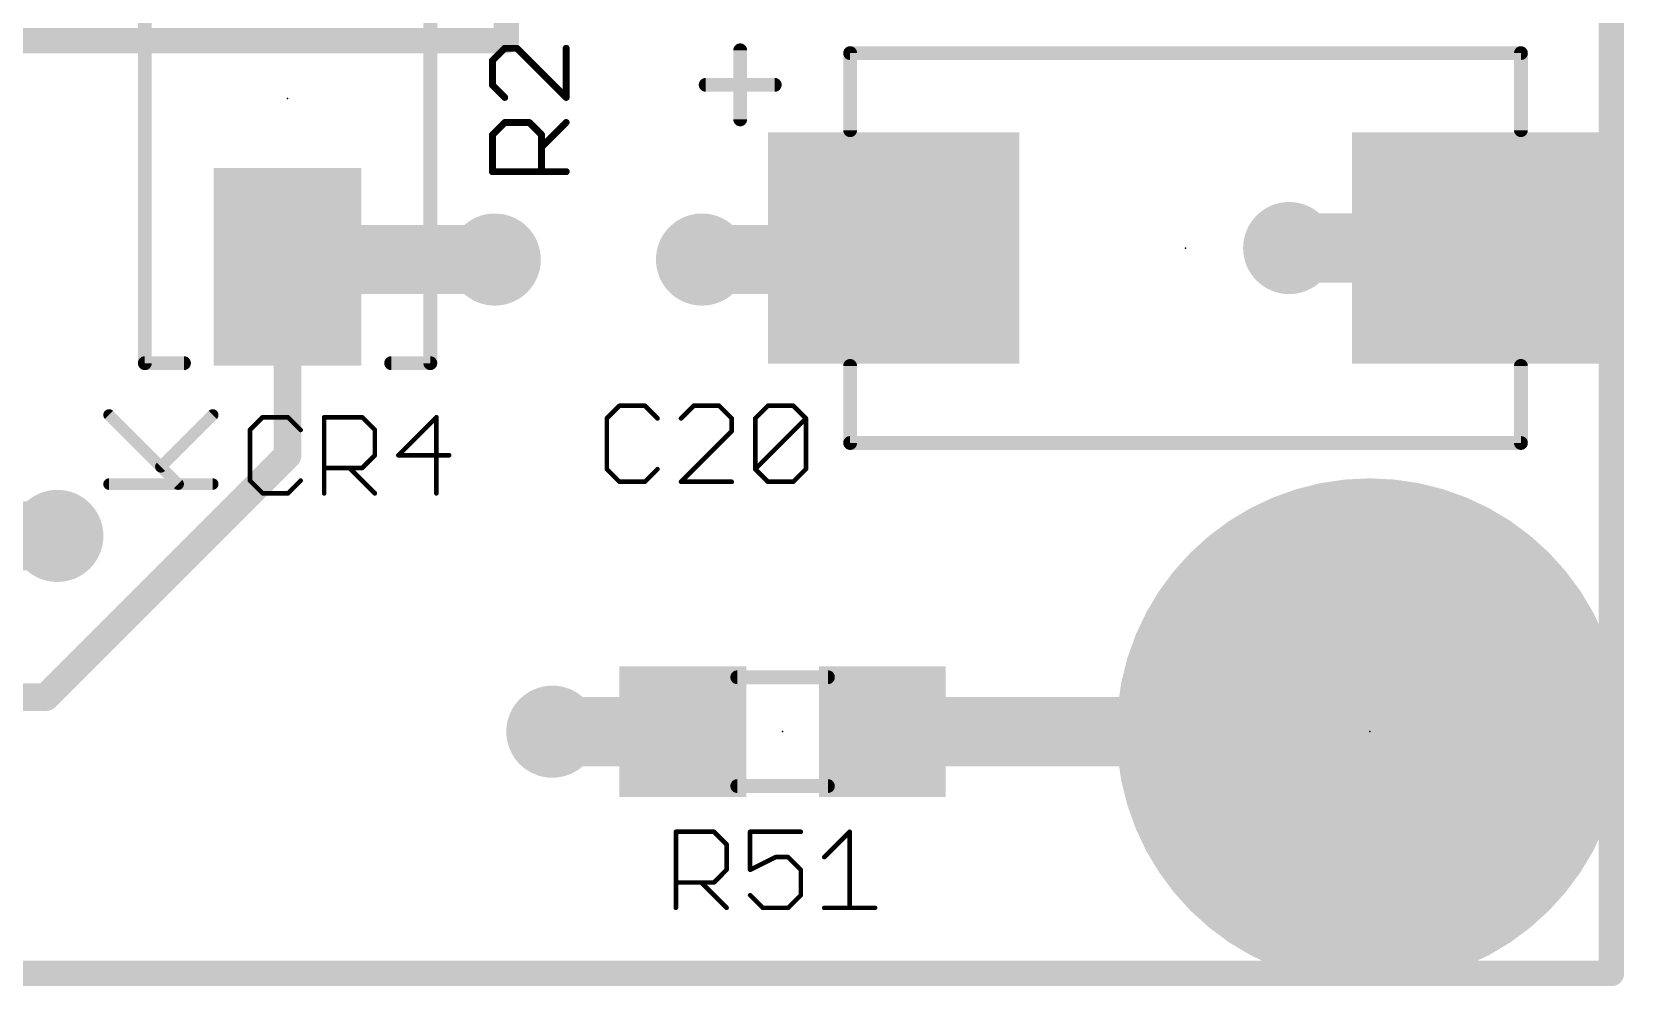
# Model space of a CAD drawing. Extents: x -19 to 124, y 0 to 88.
# Drawn here: x 83.67 to 101.23, y 32.12 to 42.64 of the extents above; entities that cross this region are included whole.
import ezdxf

# ---------------------------------------------------------------- set-up
doc = ezdxf.new("R2010")
doc.units = 0
for name, color, linetype in [('1', 12, 'CONTINUOUS'), ('15', 21, 'CONTINUOUS'), ('17', 110, 'CONTINUOUS'), ('18', 110, 'CONTINUOUS'), ('2', 110, 'CONTINUOUS'), ('21', 253, 'CONTINUOUS'), ('23', 53, 'CONTINUOUS'), ('25', 253, 'CONTINUOUS')]:
    doc.layers.add(name, color=color, linetype=linetype)

# ---------------------------------------------------------------- blocks, each defined once
blk = doc.blocks.new('RECT')
blk.add_solid([(-0.5, -0.5), (0.5, -0.5), (-0.5, 0.5), (0.5, 0.5)])
blk = doc.blocks.new('ROUNDP')
at = {"const_width": 0.5}
blk.add_lwpolyline([(0, -0.25, 1), (0, 0.25, 1), (0, -0.25)], format="xyb", dxfattribs=at)
blk = doc.blocks.new('ROUNDV')
at = {"const_width": 0.5}
blk.add_lwpolyline([(0, -0.25, 1), (0, 0.25, 1), (0, -0.25)], format="xyb", dxfattribs=at)

msp = doc.modelspace()

# ---------------------------------------------------------------- linework, layer by layer
at = {"layer": '1'}
for points, const_width in [([(93.173, 40.259), (93.046, 40.132)], 0.762), ([(99.613, 40.259), (97.536, 40.259)], 0.762), ([(86.487, 40.0528), (86.5662, 40.132)], 0.762), ([(86.5662, 40.132), (88.773, 40.132)], 0.762), ([(93.046, 40.132), (91.059, 40.132)], 0.762), ([(86.487, 37.973), (86.487, 40.0528)], 0.3048), ([(83.82, 35.306), (86.487, 37.973)], 0.3048), ([(81.407, 37.084), (83.947, 37.084)], 0.762), ([(69.596, 35.306), (83.82, 35.306)], 0.3048), ([(90.848, 34.925), (89.408, 34.925)], 0.762), ([(98.425, 34.925), (93.048, 34.925)], 0.762)]:
    msp.add_lwpolyline(points, dxfattribs=dict(at, const_width=const_width))
for points, const_width in [([(93.3077, 40.1243, 1), (93.0383, 40.3937)], 0.381), ([(97.536, 40.4495, 1), (97.536, 40.0685)], 0.381), ([(99.613, 40.0685, 1), (99.613, 40.4495)], 0.381), ([(86.5662, 40.3225, 1), (86.5662, 39.9415)], 0.381), ([(86.7009, 39.9973, 1), (86.4315, 40.2667)], 0.381), ([(88.773, 39.9415, 1), (88.773, 40.3225)], 0.381), ([(91.059, 40.3225, 1), (91.059, 39.9415)], 0.381), ([(92.9113, 40.2667, 1), (93.1807, 39.9973)], 0.381), ([(93.046, 39.9415, 1), (93.046, 40.3225)], 0.381), ([(86.3523, 40.1875, 1), (86.6217, 39.9181)], 0.381), ([(86.5632, 40.0528, 1), (86.4108, 40.0528)], 0.1524), ([(86.5409, 37.9191, 1), (86.4331, 38.0269)], 0.1524), ([(86.4108, 37.973, 1), (86.5632, 37.973)], 0.1524), ([(83.947, 36.8935, 1), (83.947, 37.2745)], 0.381), ([(83.7661, 35.3599, 1), (83.8739, 35.2521)], 0.1524), ([(83.82, 35.2298, 1), (83.82, 35.3822)], 0.1524), ([(89.408, 35.1155, 1), (89.408, 34.7345)], 0.381), ([(90.848, 34.7345, 1), (90.848, 35.1155)], 0.381), ([(93.048, 35.1155, 1), (93.048, 34.7345)], 0.381), ([(98.425, 34.7345, 1), (98.425, 35.1155)], 0.381)]:
    msp.add_lwpolyline(points, format="xyb", dxfattribs=dict(at, const_width=const_width))
at = {"layer": '15', "const_width": 0.2794}
for points in [[(88.9, 42.545), (88.9, 47.625)], [(101.092, 47.625), (101.092, 32.258)], [(68.58, 42.545), (88.9, 42.545)], [(101.092, 32.258), (18.542, 32.258)]]:
    msp.add_lwpolyline(points, dxfattribs=at)
at = {"layer": '15', "const_width": 0.1397}
for points in [[(88.8302, 42.545, 1), (88.9699, 42.545)], [(88.9, 42.4751, 1), (88.9, 42.6149)], [(101.0221, 32.258, 1), (101.1619, 32.258)], [(101.092, 32.1882, 1), (101.092, 32.3279)]]:
    msp.add_lwpolyline(points, format="xyb", dxfattribs=at)
at = {"layer": '2', "const_width": 0.254}
for points in [[(101.092, 32.258), (101.092, 82.042)], [(18.542, 32.258), (101.092, 32.258)]]:
    msp.add_lwpolyline(points, dxfattribs=at)
at = {"layer": '2', "const_width": 0.127}
for points in [[(101.0285, 32.258, 1), (101.1555, 32.258)], [(101.092, 32.1945, 1), (101.092, 32.3215)]]:
    msp.add_lwpolyline(points, format="xyb", dxfattribs=at)
at = {"layer": '21'}
for points, const_width in [([(84.9122, 44.831), (84.9122, 38.989)], 0.1524), ([(88.0618, 38.989), (88.0618, 44.831)], 0.1524), ([(91.4804, 42.44), (91.4804, 41.678)], 0.1524), ([(100.093, 42.409), (92.693, 42.409)], 0.1524), ([(92.693, 42.409), (92.693, 41.559)], 0.1524), ([(100.093, 41.559), (100.093, 42.409)], 0.1524), ([(91.8614, 42.059), (91.0994, 42.059)], 0.1524), ([(84.9122, 38.989), (85.344, 38.989)], 0.1524), ([(87.63, 38.989), (88.0618, 38.989)], 0.1524), ([(92.693, 38.959), (92.693, 38.109)], 0.1524), ([(100.093, 38.109), (100.093, 38.959)], 0.1524), ([(85.2802, 37.6555), (84.5175, 38.4182)], 0.127), ([(85.0895, 37.8462), (85.6615, 38.4182)], 0.127), ([(92.693, 38.109), (100.093, 38.109)], 0.1524), ([(84.5175, 37.6555), (85.6615, 37.6555)], 0.127), ([(92.448, 35.525), (91.448, 35.525)], 0.1524), ([(91.448, 34.325), (92.448, 34.325)], 0.1524)]:
    msp.add_lwpolyline(points, dxfattribs=dict(at, const_width=const_width))
for points, const_width in [([(91.5185, 42.44, 1), (91.4423, 42.44)], 0.0762), ([(92.693, 42.4471, 1), (92.693, 42.3709)], 0.0762), ([(92.7311, 42.409, 1), (92.6549, 42.409)], 0.0762), ([(100.1311, 42.409, 1), (100.0549, 42.409)], 0.0762), ([(100.093, 42.3709, 1), (100.093, 42.4471)], 0.0762), ([(91.0994, 42.0971, 1), (91.0994, 42.0209)], 0.0762), ([(91.8614, 42.0209, 1), (91.8614, 42.0971)], 0.0762), ([(91.4423, 41.678, 1), (91.5185, 41.678)], 0.0762), ([(92.6549, 41.559, 1), (92.7311, 41.559)], 0.0762), ([(100.0549, 41.559, 1), (100.1311, 41.559)], 0.0762), ([(84.9122, 39.0271, 1), (84.9122, 38.9509)], 0.0762), ([(84.8741, 38.989, 1), (84.9503, 38.989)], 0.0762), ([(85.344, 38.9509, 1), (85.344, 39.0271)], 0.0762), ([(87.63, 39.0271, 1), (87.63, 38.9509)], 0.0762), ([(88.0237, 38.989, 1), (88.0999, 38.989)], 0.0762), ([(88.0618, 38.9509, 1), (88.0618, 39.0271)], 0.0762), ([(92.7311, 38.959, 1), (92.6549, 38.959)], 0.0762), ([(100.1311, 38.959, 1), (100.0549, 38.959)], 0.0762), ([(84.54, 38.4406, 1), (84.4951, 38.3957)], 0.0635), ([(85.684, 38.3957, 1), (85.639, 38.4406)], 0.0635), ([(92.693, 38.1471, 1), (92.693, 38.0709)], 0.0762), ([(92.6549, 38.109, 1), (92.7311, 38.109)], 0.0762), ([(100.0549, 38.109, 1), (100.1311, 38.109)], 0.0762), ([(100.093, 38.0709, 1), (100.093, 38.1471)], 0.0762), ([(85.0671, 37.8686, 1), (85.112, 37.8237)], 0.0635), ([(84.5175, 37.6873, 1), (84.5175, 37.6238)], 0.0635), ([(85.2577, 37.633, 1), (85.3026, 37.678)], 0.0635), ([(85.6615, 37.6238, 1), (85.6615, 37.6873)], 0.0635), ([(91.448, 35.5631, 1), (91.448, 35.4869)], 0.0762), ([(92.448, 35.4869, 1), (92.448, 35.5631)], 0.0762), ([(91.448, 34.3631, 1), (91.448, 34.2869)], 0.0762), ([(92.448, 34.2869, 1), (92.448, 34.3631)], 0.0762)]:
    msp.add_lwpolyline(points, format="xyb", dxfattribs=dict(at, const_width=const_width))
at = {"layer": '23'}
for p in [(86.487, 41.91), (96.393, 40.259), (91.948, 34.925), (98.425, 34.925)]:
    msp.add_point(p, dxfattribs=at)
at = {"layer": '25'}
for points, const_width in [([(88.8825, 42.4621), (88.7469, 42.3266)], 0.0762), ([(88.7469, 42.3266), (88.7469, 42.0554)], 0.0762), ([(89.0181, 42.4621), (88.8825, 42.4621)], 0.0762), ([(89.5604, 41.9198), (89.0181, 42.4621)], 0.0762), ([(89.5604, 42.4621), (89.5604, 41.9198)], 0.0762), ([(88.7469, 42.0554), (88.8825, 41.9198)], 0.0762), ([(88.7469, 41.508), (88.8825, 41.6436)], 0.0762), ([(88.8825, 41.6436), (89.1537, 41.6436)], 0.0762), ([(89.1537, 41.6436), (89.2892, 41.508)], 0.0762), ([(89.2892, 41.3724), (89.5604, 41.6436)], 0.0762), ([(88.7469, 41.1012), (88.7469, 41.508)], 0.0762), ([(89.2892, 41.508), (89.2892, 41.1012)], 0.0762), ([(89.5604, 41.1012), (88.7469, 41.1012)], 0.0762), ([(90.1488, 38.5198), (90.0089, 38.38)], 0.0508), ([(90.4284, 38.5198), (90.1488, 38.5198)], 0.0508), ([(90.5682, 38.38), (90.4284, 38.5198)], 0.0508), ([(90.9673, 38.5198), (90.8275, 38.38)], 0.0508), ([(91.247, 38.5198), (90.9673, 38.5198)], 0.0508), ([(91.3868, 38.38), (91.247, 38.5198)], 0.0508), ([(91.6461, 38.38), (91.7859, 38.5198)], 0.0508), ([(91.7859, 38.5198), (92.0655, 38.5198)], 0.0508), ([(92.0655, 38.5198), (92.2054, 38.38)], 0.0508), ([(86.2118, 38.3928), (86.0719, 38.253)], 0.0508), ([(86.4914, 38.3928), (86.2118, 38.3928)], 0.0508), ([(86.6312, 38.253), (86.4914, 38.3928)], 0.0508), ([(86.8905, 37.5539), (86.8905, 38.3928)], 0.0508), ([(86.8905, 38.3928), (87.31, 38.3928)], 0.0508), ([(87.31, 38.3928), (87.4498, 38.253)], 0.0508), ([(88.1285, 38.3928), (87.7091, 37.9734)], 0.0508), ([(88.1285, 37.5539), (88.1285, 38.3928)], 0.0508), ([(90.0089, 38.38), (90.0089, 37.8207)], 0.0508), ([(91.3868, 38.2402), (91.3868, 38.38)], 0.0508), ([(91.6461, 37.8207), (91.6461, 38.38)], 0.0508), ([(91.6461, 37.8207), (92.2054, 38.38)], 0.0508), ([(92.2054, 38.38), (92.2054, 37.8207)], 0.0508), ([(86.0719, 38.253), (86.0719, 37.6937)], 0.0508), ([(87.4498, 38.253), (87.4498, 37.9734)], 0.0508), ([(90.8275, 37.6809), (91.3868, 38.2402)], 0.0508), ([(87.4498, 37.9734), (87.31, 37.8335)], 0.0508), ([(87.7091, 37.9734), (88.2684, 37.9734)], 0.0508), ([(87.31, 37.8335), (86.8905, 37.8335)], 0.0508), ([(87.1701, 37.8335), (87.4498, 37.5539)], 0.0508), ([(90.0089, 37.8207), (90.1488, 37.6809)], 0.0508), ([(90.4284, 37.6809), (90.5682, 37.8207)], 0.0508), ([(91.7859, 37.6809), (91.6461, 37.8207)], 0.0508), ([(92.2054, 37.8207), (92.0655, 37.6809)], 0.0508), ([(86.0719, 37.6937), (86.2118, 37.5539)], 0.0508), ([(86.4914, 37.5539), (86.6312, 37.6937)], 0.0508), ([(90.1488, 37.6809), (90.4284, 37.6809)], 0.0508), ([(91.3868, 37.6809), (90.8275, 37.6809)], 0.0508), ([(92.0655, 37.6809), (91.7859, 37.6809)], 0.0508), ([(86.2118, 37.5539), (86.4914, 37.5539)], 0.0508), ([(90.7709, 32.9819), (90.7709, 33.8208)], 0.0508), ([(90.7709, 33.8208), (91.1904, 33.8208)], 0.0508), ([(91.1904, 33.8208), (91.3302, 33.681)], 0.0508), ([(92.1488, 33.8208), (91.5895, 33.8208)], 0.0508), ([(91.5895, 33.8208), (91.5895, 33.4014)], 0.0508), ([(92.4081, 33.5412), (92.6877, 33.8208)], 0.0508), ([(92.6877, 33.8208), (92.6877, 32.9819)], 0.0508), ([(91.3302, 33.681), (91.3302, 33.4014)], 0.0508), ([(91.5895, 33.4014), (91.8691, 33.5412)], 0.0508), ([(91.8691, 33.5412), (92.009, 33.5412)], 0.0508), ([(92.009, 33.5412), (92.1488, 33.4014)], 0.0508), ([(91.3302, 33.4014), (91.1904, 33.2615)], 0.0508), ([(92.1488, 33.4014), (92.1488, 33.1217)], 0.0508), ([(91.1904, 33.2615), (90.7709, 33.2615)], 0.0508), ([(91.0506, 33.2615), (91.3302, 32.9819)], 0.0508), ([(91.7293, 32.9819), (91.5895, 33.1217)], 0.0508), ([(92.1488, 33.1217), (92.009, 32.9819)], 0.0508), ([(92.009, 32.9819), (91.7293, 32.9819)], 0.0508), ([(92.4081, 32.9819), (92.9674, 32.9819)], 0.0508)]:
    msp.add_lwpolyline(points, dxfattribs=dict(at, const_width=const_width))
for points, const_width in [([(88.7334, 42.34, 1), (88.7604, 42.3131)], 0.0381), ([(88.766, 42.3266, 1), (88.7279, 42.3266)], 0.0381), ([(88.8825, 42.4812, 1), (88.8825, 42.4431)], 0.0381), ([(88.896, 42.4487, 1), (88.869, 42.4756)], 0.0381), ([(89.0315, 42.4756, 1), (89.0046, 42.4487)], 0.0381), ([(89.0181, 42.4431, 1), (89.0181, 42.4812)], 0.0381), ([(89.5794, 42.4621, 1), (89.5414, 42.4621)], 0.0381), ([(88.7604, 42.0689, 1), (88.7334, 42.0419)], 0.0381), ([(88.7279, 42.0554, 1), (88.766, 42.0554)], 0.0381), ([(88.869, 41.9063, 1), (88.896, 41.9333)], 0.0381), ([(89.5414, 41.9198, 1), (89.5794, 41.9198)], 0.0381), ([(89.5469, 41.9063, 1), (89.5739, 41.9333)], 0.0381), ([(88.8825, 41.6626, 1), (88.8825, 41.6245)], 0.0381), ([(88.896, 41.6301, 1), (88.869, 41.657)], 0.0381), ([(89.1671, 41.657, 1), (89.1402, 41.6301)], 0.0381), ([(89.1537, 41.6245, 1), (89.1537, 41.6626)], 0.0381), ([(89.5739, 41.6301, 1), (89.5469, 41.657)], 0.0381), ([(88.7334, 41.5214, 1), (88.7604, 41.4945)], 0.0381), ([(88.766, 41.508, 1), (88.7279, 41.508)], 0.0381), ([(89.3083, 41.508, 1), (89.2702, 41.508)], 0.0381), ([(89.2758, 41.4945, 1), (89.3027, 41.5214)], 0.0381), ([(89.2758, 41.3859, 1), (89.3027, 41.3589)], 0.0381), ([(88.7469, 41.1203, 1), (88.7469, 41.0822)], 0.0381), ([(88.7279, 41.1012, 1), (88.766, 41.1012)], 0.0381), ([(89.2702, 41.1012, 1), (89.3083, 41.1012)], 0.0381), ([(89.5604, 41.0822, 1), (89.5604, 41.1203)], 0.0381), ([(90.1488, 38.5325, 1), (90.1488, 38.5071)], 0.0254), ([(90.1577, 38.5108, 1), (90.1398, 38.5288)], 0.0254), ([(90.4374, 38.5288, 1), (90.4194, 38.5108)], 0.0254), ([(90.4284, 38.5071, 1), (90.4284, 38.5325)], 0.0254), ([(90.9673, 38.5325, 1), (90.9673, 38.5071)], 0.0254), ([(90.9763, 38.5108, 1), (90.9583, 38.5288)], 0.0254), ([(91.2559, 38.5288, 1), (91.238, 38.5108)], 0.0254), ([(91.247, 38.5071, 1), (91.247, 38.5325)], 0.0254), ([(91.7859, 38.5325, 1), (91.7859, 38.5071)], 0.0254), ([(91.7949, 38.5108, 1), (91.7769, 38.5288)], 0.0254), ([(92.0745, 38.5288, 1), (92.0566, 38.5108)], 0.0254), ([(92.0655, 38.5071, 1), (92.0655, 38.5325)], 0.0254), ([(86.2118, 38.4055, 1), (86.2118, 38.3801)], 0.0254), ([(86.2207, 38.3838, 1), (86.2028, 38.4018)], 0.0254), ([(86.5004, 38.4018, 1), (86.4824, 38.3838)], 0.0254), ([(86.4914, 38.3801, 1), (86.4914, 38.4055)], 0.0254), ([(86.9032, 38.3928, 1), (86.8778, 38.3928)], 0.0254), ([(86.8905, 38.4055, 1), (86.8905, 38.3801)], 0.0254), ([(87.3189, 38.4018, 1), (87.301, 38.3838)], 0.0254), ([(87.31, 38.3801, 1), (87.31, 38.4055)], 0.0254), ([(88.1412, 38.3928, 1), (88.1158, 38.3928)], 0.0254), ([(88.1375, 38.3838, 1), (88.1196, 38.4018)], 0.0254), ([(90.0216, 38.38, 1), (89.9962, 38.38)], 0.0254), ([(90, 38.389, 1), (90.0179, 38.371)], 0.0254), ([(90.5592, 38.371, 1), (90.5772, 38.389)], 0.0254), ([(90.8185, 38.389, 1), (90.8365, 38.371)], 0.0254), ([(91.3995, 38.38, 1), (91.3741, 38.38)], 0.0254), ([(91.3778, 38.371, 1), (91.3958, 38.389)], 0.0254), ([(91.6588, 38.38, 1), (91.6334, 38.38)], 0.0254), ([(91.6371, 38.389, 1), (91.6551, 38.371)], 0.0254), ([(92.2181, 38.38, 1), (92.1927, 38.38)], 0.0254), ([(92.2143, 38.371, 1), (92.1964, 38.389)], 0.0254), ([(92.1964, 38.371, 1), (92.2143, 38.389)], 0.0254), ([(86.0846, 38.253, 1), (86.0592, 38.253)], 0.0254), ([(86.063, 38.262, 1), (86.0809, 38.244)], 0.0254), ([(86.6222, 38.244, 1), (86.6402, 38.262)], 0.0254), ([(87.4625, 38.253, 1), (87.4371, 38.253)], 0.0254), ([(87.4408, 38.244, 1), (87.4588, 38.262)], 0.0254), ([(91.3741, 38.2402, 1), (91.3995, 38.2402)], 0.0254), ([(91.3958, 38.2312, 1), (91.3778, 38.2492)], 0.0254), ([(87.4371, 37.9734, 1), (87.4625, 37.9734)], 0.0254), ([(87.4588, 37.9644, 1), (87.4408, 37.9823)], 0.0254), ([(87.7091, 37.9861, 1), (87.7091, 37.9607)], 0.0254), ([(87.7001, 37.9823, 1), (87.7181, 37.9644)], 0.0254), ([(88.2684, 37.9607, 1), (88.2684, 37.9861)], 0.0254), ([(86.8905, 37.8462, 1), (86.8905, 37.8208)], 0.0254), ([(87.1791, 37.8425, 1), (87.1612, 37.8246)], 0.0254), ([(87.301, 37.8425, 1), (87.3189, 37.8246)], 0.0254), ([(87.31, 37.8208, 1), (87.31, 37.8462)], 0.0254), ([(89.9962, 37.8207, 1), (90.0216, 37.8207)], 0.0254), ([(90.0179, 37.8297, 1), (90, 37.8117)], 0.0254), ([(90.5772, 37.8117, 1), (90.5592, 37.8297)], 0.0254), ([(91.6551, 37.8297, 1), (91.6371, 37.8117)], 0.0254), ([(91.6371, 37.8297, 1), (91.6551, 37.8117)], 0.0254), ([(91.6334, 37.8207, 1), (91.6588, 37.8207)], 0.0254), ([(92.1927, 37.8207, 1), (92.2181, 37.8207)], 0.0254), ([(92.2143, 37.8117, 1), (92.1964, 37.8297)], 0.0254), ([(86.0592, 37.6937, 1), (86.0846, 37.6937)], 0.0254), ([(86.0809, 37.7027, 1), (86.063, 37.6847)], 0.0254), ([(86.6402, 37.6847, 1), (86.6222, 37.7027)], 0.0254), ([(90.1488, 37.6936, 1), (90.1488, 37.6682)], 0.0254), ([(90.1398, 37.6719, 1), (90.1577, 37.6899)], 0.0254), ([(90.4194, 37.6899, 1), (90.4374, 37.6719)], 0.0254), ([(90.4284, 37.6682, 1), (90.4284, 37.6936)], 0.0254), ([(90.8275, 37.6936, 1), (90.8275, 37.6682)], 0.0254), ([(90.8185, 37.6899, 1), (90.8365, 37.6719)], 0.0254), ([(91.3868, 37.6682, 1), (91.3868, 37.6936)], 0.0254), ([(91.7859, 37.6936, 1), (91.7859, 37.6682)], 0.0254), ([(91.7769, 37.6719, 1), (91.7949, 37.6899)], 0.0254), ([(92.0566, 37.6899, 1), (92.0745, 37.6719)], 0.0254), ([(92.0655, 37.6682, 1), (92.0655, 37.6936)], 0.0254), ([(86.2118, 37.5666, 1), (86.2118, 37.5412)], 0.0254), ([(86.2028, 37.5449, 1), (86.2207, 37.5629)], 0.0254), ([(86.4824, 37.5629, 1), (86.5004, 37.5449)], 0.0254), ([(86.4914, 37.5412, 1), (86.4914, 37.5666)], 0.0254), ([(86.8778, 37.5539, 1), (86.9032, 37.5539)], 0.0254), ([(87.4408, 37.5449, 1), (87.4588, 37.5629)], 0.0254), ([(88.1158, 37.5539, 1), (88.1412, 37.5539)], 0.0254), ([(90.7836, 33.8208, 1), (90.7582, 33.8208)], 0.0254), ([(90.7709, 33.8335, 1), (90.7709, 33.8081)], 0.0254), ([(91.1994, 33.8298, 1), (91.1814, 33.8118)], 0.0254), ([(91.1904, 33.8081, 1), (91.1904, 33.8335)], 0.0254), ([(91.5895, 33.8335, 1), (91.5895, 33.8081)], 0.0254), ([(91.6022, 33.8208, 1), (91.5768, 33.8208)], 0.0254), ([(92.1488, 33.8081, 1), (92.1488, 33.8335)], 0.0254), ([(92.7004, 33.8208, 1), (92.675, 33.8208)], 0.0254), ([(92.6967, 33.8118, 1), (92.6787, 33.8298)], 0.0254), ([(91.3429, 33.681, 1), (91.3175, 33.681)], 0.0254), ([(91.3212, 33.672, 1), (91.3392, 33.69)], 0.0254), ([(91.8691, 33.5539, 1), (91.8691, 33.5285)], 0.0254), ([(91.8748, 33.5298, 1), (91.8635, 33.5525)], 0.0254), ([(92.0179, 33.5502, 1), (92, 33.5322)], 0.0254), ([(92.009, 33.5285, 1), (92.009, 33.5539)], 0.0254), ([(92.3991, 33.5502, 1), (92.4171, 33.5322)], 0.0254), ([(91.3175, 33.4014, 1), (91.3429, 33.4014)], 0.0254), ([(91.3392, 33.3924, 1), (91.3212, 33.4103)], 0.0254), ([(91.5838, 33.4127, 1), (91.5952, 33.39)], 0.0254), ([(91.5768, 33.4014, 1), (91.6022, 33.4014)], 0.0254), ([(92.1615, 33.4014, 1), (92.1361, 33.4014)], 0.0254), ([(92.1398, 33.3924, 1), (92.1578, 33.4103)], 0.0254), ([(90.7709, 33.2742, 1), (90.7709, 33.2488)], 0.0254), ([(91.0595, 33.2705, 1), (91.0416, 33.2526)], 0.0254), ([(91.1814, 33.2705, 1), (91.1994, 33.2526)], 0.0254), ([(91.1904, 33.2488, 1), (91.1904, 33.2742)], 0.0254), ([(91.5985, 33.1307, 1), (91.5805, 33.1127)], 0.0254), ([(92.1361, 33.1217, 1), (92.1615, 33.1217)], 0.0254), ([(92.1578, 33.1127, 1), (92.1398, 33.1307)], 0.0254), ([(90.7582, 32.9819, 1), (90.7836, 32.9819)], 0.0254), ([(91.3212, 32.9729, 1), (91.3392, 32.9909)], 0.0254), ([(91.7293, 32.9946, 1), (91.7293, 32.9692)], 0.0254), ([(91.7203, 32.9729, 1), (91.7383, 32.9909)], 0.0254), ([(92, 32.9909, 1), (92.0179, 32.9729)], 0.0254), ([(92.009, 32.9692, 1), (92.009, 32.9946)], 0.0254), ([(92.4081, 32.9946, 1), (92.4081, 32.9692)], 0.0254), ([(92.675, 32.9819, 1), (92.7004, 32.9819)], 0.0254), ([(92.9674, 32.9692, 1), (92.9674, 32.9946)], 0.0254)]:
    msp.add_lwpolyline(points, format="xyb", dxfattribs=dict(at, const_width=const_width))

# ---------------------------------------------------------------- block references
at = {"layer": '1'}
for p, xscale, yscale, rotation in [((93.173, 40.259), 2.55, 2.77, 90), ((99.613, 40.259), 2.55, 2.77, 90), ((86.487, 40.0528), 1.63, 2.1804, 180), ((90.848, 34.925), 1.4, 1.44, 180), ((93.048, 34.925), 1.4, 1.44, 180)]:
    msp.add_blockref('RECT', p, dxfattribs=dict(at, xscale=xscale, yscale=yscale, rotation=rotation))
at = {"layer": '17', "xscale": 5.588, "yscale": 5.588}
msp.add_blockref('ROUNDP', (98.425, 34.925), dxfattribs=at)
msp.add_blockref('ROUNDP', (98.425, 34.925), dxfattribs=at)
msp.add_blockref('ROUNDP', (98.425, 34.925), dxfattribs=at)
msp.add_blockref('ROUNDP', (98.425, 34.925), dxfattribs=at)
at = {"layer": '18', "xscale": 1.016, "yscale": 1.016}
for p in [(97.536, 40.259), (97.536, 40.259), (88.773, 40.132), (88.773, 40.132), (91.059, 40.132), (91.059, 40.132), (83.947, 37.084), (83.947, 37.084), (89.408, 34.925), (89.408, 34.925)]:
    msp.add_blockref('ROUNDV', p, dxfattribs=at)

doc.saveas('drawing.dxf')
